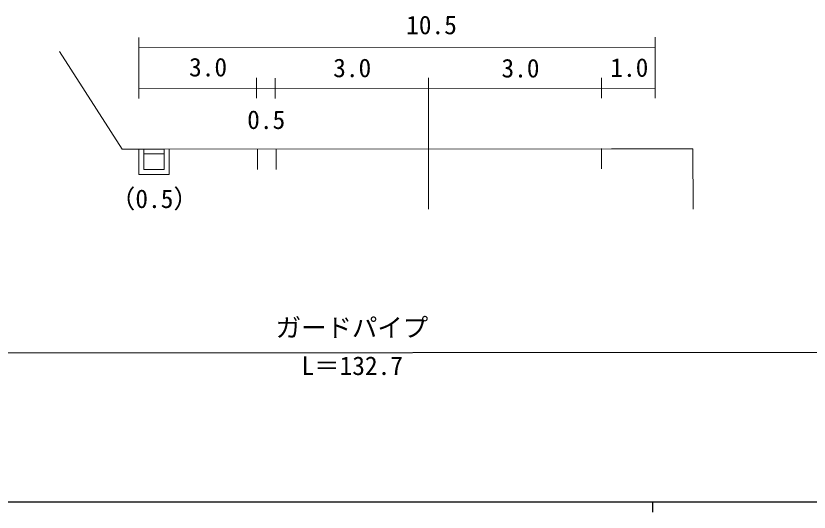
# Model space of a CAD drawing. Units: millimetres, scale not verified. Extents: x 40000 to 680000, y 20000 to 380000.
# Drawn here: x 105375 to 183396, y 204000 to 252828 of the extents above; entities that cross this region are included whole.
import ezdxf
from ezdxf.enums import TextEntityAlignment as Align

# ---------------------------------------------------------------- set-up
doc = ezdxf.new("R2010")
doc.units = ezdxf.units.MM
doc.header["$LTSCALE"] = 1000
for name, color, linetype, lineweight in [('M-STR-HTXT', 7, 'Continuous', 13), ('M-STR-STR3', 7, 'Continuous', 25), ('M-TTL-BAND', 7, 'Continuous', 25)]:
    doc.layers.add(name, color=color, linetype=linetype, lineweight=lineweight)
doc.styles.add('ＭＳ ゴシック', font='')
doc.styles.get('ＭＳ ゴシック').set_extended_font_data('MS Gothic')

msp = doc.modelspace()

# ---------------------------------------------------------------- linework, layer by layer
at = {"layer": 'M-STR-HTXT'}
for p, q in [((117464, 244695), (117461, 250695)), ((168250, 244722), (168247, 250722)), ((168247, 249722), (117461, 249695)), ((115845, 239708), (109681, 249333)), ((129046, 246734), (129047, 244734)), ((130886, 246702), (130887, 244702)), ((145969, 233798), (145963, 246724)), ((162969, 246719), (162970, 244719)), ((168249, 245722), (117463, 245695)), ((117466, 239709), (115845, 239708)), ((117466, 239709), (119966, 239710)), ((117466, 239709), (117468, 237209)), ((117966, 239709), (117967, 237709)), ((163966, 239733), (119966, 239710)), ((119967, 237710), (119966, 239710)), ((120466, 239711), (120468, 237211)), ((129128, 237715), (129126, 239715)), ((130966, 239716), (130967, 237716)), ((162983, 239767), (162984, 237767)), ((171966, 239737), (163966, 239733)), ((171966, 239737), (171975, 233803)), ((117967, 239241), (119967, 239242)), ((120468, 237211), (117468, 237209)), ((117967, 237709), (119967, 237710))]:
    msp.add_line(p, q, dxfattribs=at)
at = {"layer": 'M-STR-STR3'}
msp.add_line((69508, 219672), (197985, 219739), dxfattribs=at)
at = {"layer": 'M-TTL-BAND'}
for p, q in [((40000, 205000), (579000, 205000)), ((168000, 205000), (168000, 204000))]:
    msp.add_line(p, q, dxfattribs=at)

# ---------------------------------------------------------------- texts
at = {"layer": 'M-STR-HTXT', "style": 'ＭＳ ゴシック'}
for s, p in [('10.5', (143762, 250466)), ('3.0', (122411, 246314)), ('3.0', (136585, 246242)), ('3.0', (153136, 246214)), ('1.0', (163844, 246276)), ('0.5', (128125, 241145)), ('（0.5）', (114628, 233366))]:
    msp.add_text(s, height=1833, rotation=0.03, dxfattribs=at).set_placement(p, align=Align.BOTTOM_LEFT)
at = {"layer": 'M-STR-STR3', "style": 'ＭＳ ゴシック'}
for s, p in [('ガードパイプ', (130927, 223071)), ('L＝132.7', (133468, 219319))]:
    msp.add_text(s, height=1833, rotation=0.03, dxfattribs=at).set_placement(p, align=Align.TOP_LEFT)

doc.saveas('drawing.dxf')
